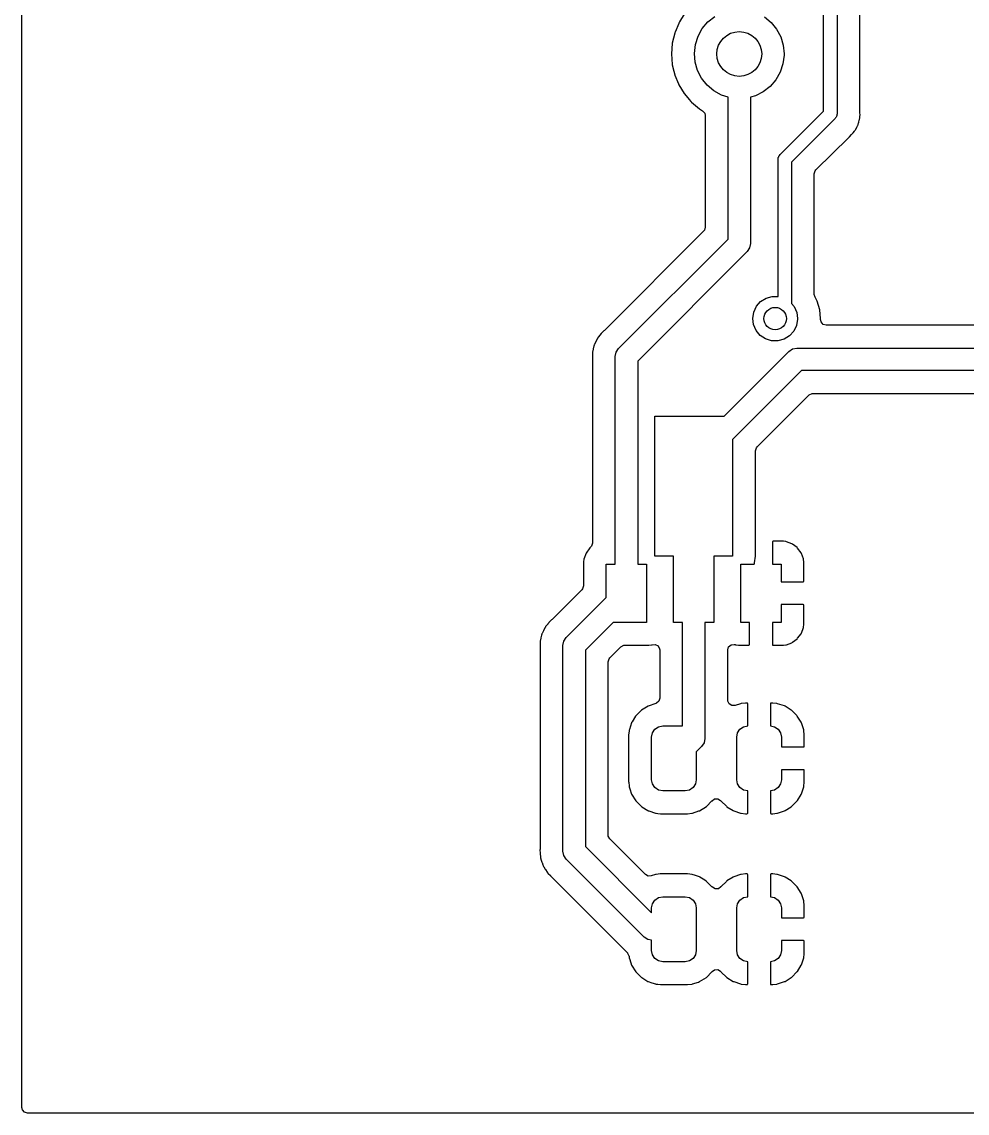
# Model space of a CAD drawing. Extents: x 87 to 209, y -135 to -60.
# Drawn here: x 86.61 to 107.7, y -135.23 to -110.9 of the extents above; entities that cross this region are included whole.
import ezdxf

# ---------------------------------------------------------------- set-up
doc = ezdxf.new("R2010")
doc.units = 0
doc.layers.add('BLACK', color=7, linetype='CONTINUOUS')

msp = doc.modelspace()

# ---------------------------------------------------------------- linework, layer by layer
at = {"layer": 'BLACK', "linetype": 'CONTINUOUS'}
for p, q in [((86.6145, -135.108), (86.6145, -60.1773)), ((104.498, -112.886), (104.498, -108.866)), ((104.798, -108.928), (104.798, -112.948)), ((105.306, -112.911), (105.306, -109.191)), ((101.389, -110.728), (101.285, -110.898)), ((101.266, -110.93), (101.185, -111.126)), ((101.268, -110.926), (101.266, -110.93)), ((101.266, -110.93), (101.266, -110.93)), ((101.285, -110.898), (101.268, -110.926)), ((101.791, -111.048), (101.916, -110.898)), ((101.916, -110.898), (102.068, -110.776)), ((103.175, -110.784), (103.326, -110.908)), ((103.326, -110.908), (103.449, -111.059)), ((101.176, -111.15), (101.123, -111.369)), ((101.177, -111.145), (101.176, -111.15)), ((101.185, -111.126), (101.177, -111.145)), ((101.638, -111.405), (101.697, -111.219)), ((101.697, -111.219), (101.791, -111.048)), ((103.449, -111.059), (103.541, -111.232)), ((101.121, -111.376), (101.103, -111.613)), ((101.123, -111.369), (101.121, -111.376)), ((101.616, -111.599), (101.638, -111.405)), ((103.541, -111.232), (103.597, -111.419)), ((103.597, -111.419), (103.616, -111.613)), ((101.103, -111.613), (101.121, -111.85)), ((101.632, -111.793), (101.616, -111.599)), ((103.616, -111.641), (103.591, -111.834)), ((103.616, -111.613), (103.616, -111.641)), ((101.121, -111.85), (101.123, -111.854)), ((101.123, -111.854), (101.123, -111.854)), ((101.123, -111.854), (101.158, -112)), ((101.686, -111.981), (101.632, -111.793)), ((103.591, -111.834), (103.53, -112.02)), ((101.158, -112), (101.177, -112.08)), ((101.177, -112.08), (101.179, -112.085)), ((101.179, -112.085), (101.179, -112.085)), ((101.179, -112.085), (101.26, -112.281)), ((101.775, -112.155), (101.686, -111.981)), ((101.897, -112.307), (101.775, -112.155)), ((103.433, -112.189), (103.306, -112.337)), ((103.53, -112.02), (103.433, -112.189)), ((101.26, -112.281), (101.268, -112.3)), ((101.268, -112.3), (101.27, -112.304)), ((101.27, -112.304), (101.389, -112.498)), ((102.045, -112.434), (101.897, -112.307)), ((102.216, -112.529), (102.045, -112.434)), ((103.306, -112.337), (103.152, -112.457)), ((101.389, -112.498), (101.389, -112.498)), ((101.389, -112.498), (101.392, -112.502)), ((101.392, -112.502), (101.501, -112.63)), ((101.501, -112.63), (101.539, -112.675)), ((101.539, -112.675), (101.546, -112.683)), ((101.546, -112.683), (101.55, -112.686)), ((102.366, -112.578), (102.216, -112.529)), ((102.366, -115.74), (102.366, -112.578)), ((102.978, -112.545), (102.866, -112.576)), ((102.866, -112.576), (102.866, -115.843)), ((103.152, -112.457), (102.978, -112.545)), ((101.55, -112.686), (101.685, -112.801)), ((101.685, -112.801), (101.727, -112.837)), ((101.727, -112.837), (101.795, -112.879)), ((101.795, -112.879), (101.797, -112.88)), ((101.797, -112.88), (101.845, -112.933)), ((103.526, -113.858), (104.498, -112.886)), ((105.307, -112.923), (105.306, -112.911)), ((105.311, -112.969), (105.307, -112.923)), ((101.845, -112.933), (101.858, -112.988)), ((101.858, -112.988), (101.858, -115.477)), ((104.754, -113.054), (103.782, -114.026)), ((104.764, -113.037), (104.754, -113.054)), ((104.778, -113.023), (104.764, -113.037)), ((104.783, -113.004), (104.778, -113.023)), ((104.793, -112.987), (104.783, -113.004)), ((104.798, -112.948), (104.793, -112.967)), ((104.793, -112.967), (104.793, -112.987)), ((105.27, -113.172), (105.277, -113.153)), ((105.277, -113.153), (105.285, -113.133)), ((105.285, -113.133), (105.293, -113.088)), ((105.293, -113.088), (105.295, -113.076)), ((105.295, -113.076), (105.305, -113.039)), ((105.305, -113.039), (105.306, -113.031)), ((105.306, -113.01), (105.308, -112.99)), ((105.306, -113.031), (105.306, -113.01)), ((105.308, -112.99), (105.31, -112.981)), ((105.31, -112.981), (105.311, -112.969)), ((105.071, -113.459), (105.12, -113.408)), ((105.12, -113.408), (105.122, -113.405)), ((105.122, -113.405), (105.143, -113.384)), ((105.143, -113.384), (105.146, -113.381)), ((105.146, -113.381), (105.153, -113.372)), ((105.153, -113.372), (105.154, -113.371)), ((105.154, -113.371), (105.185, -113.338)), ((105.185, -113.338), (105.189, -113.331)), ((105.189, -113.331), (105.195, -113.319)), ((105.195, -113.319), (105.206, -113.303)), ((105.206, -113.303), (105.214, -113.292)), ((105.214, -113.292), (105.219, -113.286)), ((105.219, -113.286), (105.222, -113.279)), ((105.222, -113.279), (105.238, -113.244)), ((105.238, -113.244), (105.243, -113.233)), ((105.243, -113.233), (105.261, -113.199)), ((105.261, -113.199), (105.265, -113.192)), ((105.261, -113.199), (105.261, -113.199)), ((105.265, -113.192), (105.27, -113.172)), ((104.327, -114.2), (105.056, -113.472)), ((105.056, -113.472), (105.064, -113.464)), ((105.064, -113.464), (105.071, -113.459)), ((105.064, -113.464), (105.064, -113.464)), ((103.497, -113.908), (103.502, -113.889)), ((103.502, -113.889), (103.516, -113.875)), ((103.516, -113.875), (103.526, -113.858)), ((103.482, -113.964), (103.487, -113.945)), ((103.482, -117.02), (103.482, -113.964)), ((103.487, -113.925), (103.497, -113.908)), ((103.487, -113.945), (103.487, -113.925)), ((103.782, -114.026), (103.782, -117.18)), ((104.29, -114.289), (104.311, -114.221)), ((104.29, -116.977), (104.29, -114.289)), ((104.311, -114.221), (104.327, -114.2)), ((101.821, -115.566), (99.6111, -117.776)), ((101.837, -115.545), (101.821, -115.566)), ((101.858, -115.477), (101.837, -115.545)), ((99.9232, -118.183), (102.366, -115.74)), ((102.866, -115.843), (102.847, -115.939)), ((102.793, -116.02), (100.35, -118.463)), ((102.847, -115.939), (102.793, -116.02)), ((102.793, -116.02), (102.793, -116.02)), ((103.093, -117.134), (103.213, -117.058)), ((103.213, -117.058), (103.35, -117.019)), ((103.35, -117.019), (103.482, -117.02)), ((104.305, -117.036), (104.29, -116.977)), ((104.32, -117.064), (104.305, -117.036)), ((104.354, -117.129), (104.32, -117.064)), ((102.939, -117.369), (103, -117.24)), ((103, -117.24), (103.093, -117.134)), ((103.782, -117.18), (103.839, -117.245)), ((103.839, -117.245), (103.897, -117.375)), ((104.412, -117.318), (104.354, -117.129)), ((102.918, -117.509), (102.939, -117.369)), ((102.936, -117.649), (102.918, -117.509)), ((103.917, -117.527), (103.894, -117.667)), ((103.897, -117.375), (103.917, -117.515)), ((103.917, -117.515), (103.917, -117.527)), ((104.431, -117.515), (104.412, -117.318)), ((104.431, -117.536), (104.431, -117.515)), ((104.442, -117.59), (104.431, -117.536)), ((104.431, -117.536), (104.431, -117.536)), ((99.5967, -117.788), (99.5851, -117.796)), ((99.6111, -117.776), (99.5967, -117.788)), ((102.993, -117.779), (102.936, -117.649)), ((103.084, -117.888), (102.993, -117.779)), ((103.832, -117.794), (103.737, -117.9)), ((103.894, -117.667), (103.832, -117.794)), ((104.488, -117.644), (104.442, -117.59)), ((104.557, -117.664), (104.488, -117.644)), ((110.339, -117.664), (104.557, -117.664)), ((99.4174, -118.028), (99.3842, -118.093)), ((99.4193, -118.024), (99.4174, -118.028)), ((99.4503, -117.958), (99.4193, -118.024)), ((99.4548, -117.952), (99.4503, -117.958)), ((99.458, -117.947), (99.4548, -117.952)), ((99.4613, -117.942), (99.458, -117.947)), ((99.4647, -117.936), (99.4613, -117.942)), ((99.4694, -117.93), (99.4647, -117.936)), ((99.5119, -117.88), (99.4694, -117.93)), ((99.5147, -117.877), (99.5119, -117.88)), ((99.5301, -117.857), (99.5147, -117.877)), ((99.5323, -117.854), (99.5301, -117.857)), ((99.538, -117.849), (99.5323, -117.854)), ((99.545, -117.841), (99.538, -117.849)), ((99.5744, -117.806), (99.545, -117.841)), ((99.5792, -117.801), (99.5744, -117.806)), ((99.5744, -117.806), (99.5744, -117.806)), ((99.5851, -117.796), (99.5792, -117.801)), ((99.5851, -117.796), (99.5851, -117.796)), ((103.202, -117.966), (103.084, -117.888)), ((103.338, -118.008), (103.202, -117.966)), ((103.479, -118.011), (103.338, -118.008)), ((103.616, -117.974), (103.479, -118.011)), ((103.737, -117.9), (103.616, -117.974)), ((99.3412, -118.28), (99.3409, -118.284)), ((99.3415, -118.276), (99.3412, -118.28)), ((99.3422, -118.265), (99.3415, -118.276)), ((99.3415, -118.276), (99.3415, -118.276)), ((99.3595, -118.194), (99.3422, -118.265)), ((99.3605, -118.19), (99.3595, -118.194)), ((99.3739, -118.125), (99.3605, -118.19)), ((99.3754, -118.118), (99.3739, -118.125)), ((99.3739, -118.125), (99.3739, -118.125)), ((99.3785, -118.112), (99.3754, -118.118)), ((99.3804, -118.106), (99.3785, -118.112)), ((99.3825, -118.1), (99.3804, -118.106)), ((99.3842, -118.093), (99.3825, -118.1)), ((99.85, -118.359), (99.869, -118.264)), ((99.869, -118.264), (99.9232, -118.183)), ((102.279, -119.688), (103.722, -118.245)), ((103.722, -118.245), (103.803, -118.191)), ((103.722, -118.245), (103.722, -118.245)), ((103.803, -118.191), (103.899, -118.172)), ((103.899, -118.172), (110.602, -118.172)), ((99.3409, -118.284), (99.3394, -118.291)), ((99.3394, -118.291), (99.3396, -118.299)), ((99.3396, -118.299), (99.3415, -118.369)), ((99.3415, -118.369), (99.3415, -118.372)), ((99.3415, -118.372), (99.3415, -122.521)), ((99.85, -122.988), (99.85, -118.359)), ((100.35, -118.463), (100.35, -122.988)), ((104.003, -118.672), (102.466, -120.208)), ((110.706, -118.672), (104.003, -118.672)), ((103.017, -120.377), (104.176, -119.217)), ((104.176, -119.217), (104.239, -119.183)), ((104.239, -119.183), (104.266, -119.181)), ((104.266, -119.181), (110.639, -119.181)), ((100.733, -122.813), (100.733, -119.688)), ((100.733, -119.688), (102.279, -119.688)), ((102.466, -120.208), (102.466, -122.813)), ((102.98, -120.466), (103, -120.398)), ((102.98, -122.813), (102.98, -120.466)), ((103, -120.398), (103.017, -120.377)), ((99.2867, -122.625), (99.1994, -122.742)), ((99.2939, -122.62), (99.2867, -122.625)), ((99.3003, -122.613), (99.2939, -122.62)), ((99.3215, -122.589), (99.2996, -122.613)), ((99.2996, -122.613), (99.3003, -122.613)), ((99.3415, -122.521), (99.3215, -122.589)), ((103.356, -122.486), (103.354, -122.494)), ((103.354, -122.494), (103.354, -122.988)), ((103.357, -122.485), (103.356, -122.486)), ((103.372, -122.48), (103.357, -122.485)), ((103.595, -122.48), (103.372, -122.48)), ((103.601, -122.481), (103.595, -122.48)), ((103.652, -122.486), (103.601, -122.481)), ((103.668, -122.49), (103.652, -122.486)), ((103.788, -122.535), (103.668, -122.49)), ((103.804, -122.544), (103.788, -122.535)), ((103.906, -122.62), (103.804, -122.544)), ((103.918, -122.633), (103.906, -122.62)), ((103.995, -122.735), (103.918, -122.633)), ((99.1483, -122.878), (99.1415, -122.94)), ((99.1994, -122.742), (99.1483, -122.878)), ((101.15, -122.813), (100.733, -122.813)), ((101.15, -124.288), (101.15, -122.813)), ((102.466, -122.813), (102.05, -122.813)), ((102.05, -122.813), (102.05, -124.288)), ((102.959, -122.958), (102.98, -122.813)), ((104.003, -122.75), (103.995, -122.735)), ((104.048, -122.871), (104.003, -122.75)), ((104.052, -122.886), (104.048, -122.871)), ((104.058, -122.937), (104.052, -122.886)), ((99.1415, -122.94), (99.1415, -123.472)), ((99.65, -123.735), (99.65, -122.988)), ((99.65, -122.988), (99.85, -122.988)), ((100.35, -122.988), (100.55, -122.988)), ((100.55, -122.988), (100.55, -124.288)), ((102.65, -124.288), (102.65, -122.988)), ((102.65, -122.988), (102.946, -122.988)), ((102.946, -122.988), (102.956, -122.966)), ((102.956, -122.966), (102.959, -122.958)), ((103.354, -122.988), (103.55, -122.988)), ((103.55, -122.988), (103.55, -123.384)), ((104.058, -122.944), (104.058, -122.937)), ((104.058, -123.371), (104.058, -122.944)), ((103.55, -123.384), (104.04, -123.384)), ((104.04, -123.384), (104.055, -123.38)), ((104.055, -123.38), (104.056, -123.378)), ((104.056, -123.378), (104.058, -123.371)), ((99.1046, -123.561), (98.4441, -124.222)), ((99.1215, -123.54), (99.1046, -123.561)), ((99.1415, -123.472), (99.1215, -123.54)), ((98.7562, -124.629), (99.65, -123.735)), ((104.044, -123.892), (103.55, -123.892)), ((103.55, -123.892), (103.55, -124.288)), ((104.052, -123.894), (104.044, -123.892)), ((104.054, -123.895), (104.052, -123.894)), ((104.058, -123.91), (104.054, -123.895)), ((104.058, -124.333), (104.058, -123.91)), ((98.3449, -124.326), (98.3024, -124.376)), ((98.3477, -124.323), (98.3449, -124.326)), ((98.3631, -124.303), (98.3477, -124.323)), ((98.3653, -124.3), (98.3631, -124.303)), ((98.371, -124.295), (98.3653, -124.3)), ((98.378, -124.287), (98.371, -124.295)), ((98.4074, -124.252), (98.378, -124.287)), ((98.4122, -124.247), (98.4074, -124.252)), ((98.4074, -124.252), (98.4074, -124.252)), ((98.4181, -124.242), (98.4122, -124.247)), ((98.4297, -124.234), (98.4181, -124.242)), ((98.4181, -124.242), (98.4181, -124.242)), ((98.4441, -124.222), (98.4297, -124.234)), ((99.8036, -124.288), (99.183, -124.909)), ((100.55, -124.288), (99.8036, -124.288)), ((101.35, -124.288), (101.15, -124.288)), ((101.35, -126.597), (101.35, -124.288)), ((102.05, -124.288), (101.85, -124.288)), ((101.85, -124.288), (101.85, -126.88)), ((102.846, -124.288), (102.65, -124.288)), ((102.846, -124.783), (102.846, -124.288)), ((103.55, -124.288), (103.354, -124.288)), ((103.354, -124.288), (103.354, -124.778)), ((104.052, -124.391), (104.058, -124.34)), ((104.058, -124.34), (104.058, -124.333)), ((98.2069, -124.571), (98.1935, -124.636)), ((98.2084, -124.564), (98.2069, -124.571)), ((98.2069, -124.571), (98.2069, -124.571)), ((98.2115, -124.558), (98.2084, -124.564)), ((98.2134, -124.552), (98.2115, -124.558)), ((98.2155, -124.546), (98.2134, -124.552)), ((98.2172, -124.539), (98.2155, -124.546)), ((98.2504, -124.474), (98.2172, -124.539)), ((98.2523, -124.47), (98.2504, -124.474)), ((98.2833, -124.404), (98.2523, -124.47)), ((98.2878, -124.398), (98.2833, -124.404)), ((98.291, -124.393), (98.2878, -124.398)), ((98.2943, -124.388), (98.291, -124.393)), ((98.2977, -124.382), (98.2943, -124.388)), ((98.3024, -124.376), (98.2977, -124.382)), ((103.918, -124.644), (103.995, -124.542)), ((103.995, -124.542), (104.003, -124.526)), ((104.003, -124.526), (104.048, -124.406)), ((104.048, -124.406), (104.052, -124.391)), ((98.1739, -124.73), (98.1724, -124.737)), ((98.1724, -124.737), (98.1729, -124.757)), ((98.1729, -124.757), (98.1745, -124.815)), ((98.1742, -124.726), (98.1739, -124.73)), ((98.1745, -124.722), (98.1742, -124.726)), ((98.1746, -124.721), (98.1745, -124.722)), ((98.1745, -124.722), (98.1745, -124.722)), ((98.1745, -124.815), (98.1745, -124.818)), ((98.1745, -124.818), (98.1745, -129.326)), ((98.1748, -124.717), (98.1746, -124.721)), ((98.1752, -124.711), (98.1748, -124.717)), ((98.1748, -124.717), (98.1748, -124.717)), ((98.1925, -124.64), (98.1752, -124.711)), ((98.1935, -124.636), (98.1925, -124.64)), ((98.683, -124.805), (98.702, -124.71)), ((98.683, -129.393), (98.683, -124.805)), ((98.702, -124.71), (98.7562, -124.629)), ((99.7284, -125.083), (99.9773, -124.834)), ((99.9773, -124.834), (100.04, -124.8)), ((100.04, -124.8), (100.066, -124.797)), ((100.066, -124.797), (100.598, -124.797)), ((100.598, -124.797), (100.66, -124.79)), ((100.66, -124.79), (100.668, -124.787)), ((100.668, -124.787), (100.671, -124.786)), ((100.671, -124.786), (100.674, -124.786)), ((100.674, -124.786), (100.675, -124.785)), ((100.675, -124.786), (100.742, -124.781)), ((100.675, -124.785), (100.675, -124.786)), ((100.742, -124.781), (100.804, -124.815)), ((100.804, -124.815), (100.839, -124.877)), ((102.358, -124.903), (102.379, -124.835)), ((102.379, -124.835), (102.432, -124.789)), ((102.432, -124.789), (102.502, -124.779)), ((102.502, -124.779), (102.529, -124.785)), ((102.529, -124.785), (102.532, -124.787)), ((102.532, -124.787), (102.548, -124.79)), ((102.548, -124.79), (102.599, -124.796)), ((102.599, -124.796), (102.605, -124.796)), ((102.605, -124.796), (102.828, -124.796)), ((102.828, -124.796), (102.843, -124.792)), ((102.843, -124.792), (102.844, -124.79)), ((102.844, -124.79), (102.846, -124.783)), ((103.354, -124.778), (103.358, -124.793)), ((103.358, -124.793), (103.36, -124.795)), ((103.36, -124.795), (103.368, -124.796)), ((103.368, -124.796), (103.595, -124.796)), ((103.595, -124.796), (103.601, -124.796)), ((103.601, -124.796), (103.652, -124.79)), ((103.652, -124.79), (103.668, -124.787)), ((103.668, -124.787), (103.788, -124.742)), ((103.788, -124.742), (103.804, -124.733)), ((103.804, -124.733), (103.906, -124.657)), ((103.906, -124.657), (103.918, -124.644)), ((99.183, -124.909), (99.183, -129.289)), ((99.7115, -125.104), (99.7284, -125.083)), ((100.839, -124.877), (100.841, -124.904)), ((100.841, -124.904), (100.841, -125.979)), ((102.358, -126.023), (102.358, -124.903)), ((99.6915, -125.172), (99.7115, -125.104)), ((99.6915, -129.026), (99.6915, -125.172)), ((100.821, -126.048), (100.768, -126.094)), ((100.841, -125.979), (100.821, -126.048)), ((102.361, -126.046), (102.358, -126.023)), ((102.392, -126.109), (102.361, -126.046)), ((100.434, -126.249), (100.309, -126.374)), ((100.584, -126.156), (100.434, -126.249)), ((100.752, -126.1), (100.584, -126.156)), ((100.768, -126.094), (100.752, -126.099)), ((100.752, -126.099), (100.752, -126.1)), ((102.453, -126.145), (102.392, -126.109)), ((102.524, -126.143), (102.453, -126.145)), ((102.645, -126.102), (102.524, -126.143)), ((102.659, -126.1), (102.645, -126.102)), ((102.754, -126.09), (102.659, -126.1)), ((102.761, -126.089), (102.754, -126.09)), ((102.79, -126.089), (102.761, -126.089)), ((102.798, -126.091), (102.79, -126.089)), ((102.8, -126.092), (102.798, -126.091)), ((102.804, -126.107), (102.8, -126.092)), ((102.804, -126.598), (102.804, -126.107)), ((103.314, -126.095), (103.312, -126.103)), ((103.312, -126.103), (103.312, -126.598)), ((103.315, -126.094), (103.314, -126.095)), ((103.33, -126.089), (103.315, -126.094)), ((103.355, -126.089), (103.33, -126.089)), ((103.362, -126.09), (103.355, -126.089)), ((103.456, -126.099), (103.362, -126.09)), ((103.469, -126.102), (103.456, -126.099)), ((103.624, -126.153), (103.469, -126.102)), ((103.637, -126.159), (103.624, -126.153)), ((103.775, -126.245), (103.637, -126.159)), ((103.786, -126.254), (103.775, -126.245)), ((103.901, -126.368), (103.786, -126.254)), ((100.214, -126.532), (100.164, -126.681)), ((100.216, -126.525), (100.214, -126.532)), ((100.228, -126.506), (100.216, -126.525)), ((100.305, -126.38), (100.228, -126.506)), ((100.309, -126.374), (100.305, -126.38)), ((100.305, -126.38), (100.305, -126.38)), ((103.91, -126.379), (103.901, -126.368)), ((103.995, -126.517), (103.91, -126.379)), ((104.001, -126.531), (103.995, -126.517)), ((104.053, -126.685), (104.001, -126.531)), ((100.158, -126.713), (100.149, -126.797)), ((100.149, -126.797), (100.149, -127.848)), ((100.16, -126.699), (100.158, -126.713)), ((100.164, -126.681), (100.16, -126.692)), ((100.16, -126.692), (100.16, -126.699)), ((100.16, -126.699), (100.16, -126.699)), ((100.658, -126.847), (100.677, -126.752)), ((100.677, -126.752), (100.731, -126.671)), ((100.731, -126.671), (100.812, -126.616)), ((100.812, -126.616), (100.908, -126.597)), ((100.908, -126.597), (101.35, -126.597)), ((102.558, -126.847), (102.577, -126.752)), ((102.577, -126.752), (102.631, -126.671)), ((102.631, -126.671), (102.712, -126.616)), ((102.712, -126.616), (102.804, -126.598)), ((103.312, -126.598), (103.404, -126.616)), ((103.404, -126.616), (103.485, -126.671)), ((103.485, -126.671), (103.539, -126.752)), ((103.539, -126.752), (103.558, -126.847)), ((104.056, -126.698), (104.053, -126.685)), ((104.066, -126.794), (104.056, -126.698)), ((104.066, -126.8), (104.066, -126.794)), ((104.066, -127.055), (104.066, -126.8)), ((100.658, -127.797), (100.658, -126.847)), ((101.831, -126.976), (101.777, -127.057)), ((101.85, -126.88), (101.831, -126.976)), ((102.558, -127.797), (102.558, -126.847)), ((103.558, -126.847), (103.558, -127.068)), ((101.777, -127.057), (101.658, -127.176)), ((101.658, -127.176), (101.658, -127.797)), ((101.777, -127.057), (101.777, -127.057)), ((103.558, -127.068), (104.048, -127.068)), ((104.048, -127.068), (104.063, -127.064)), ((104.063, -127.064), (104.064, -127.062)), ((104.064, -127.062), (104.066, -127.055)), ((104.052, -127.576), (103.558, -127.576)), ((103.558, -127.576), (103.558, -127.797)), ((104.06, -127.578), (104.052, -127.576)), ((104.062, -127.579), (104.06, -127.578)), ((104.066, -127.594), (104.062, -127.579)), ((104.066, -127.844), (104.066, -127.594)), ((100.149, -127.848), (100.15, -127.851)), ((100.15, -127.851), (100.15, -127.851)), ((100.15, -127.851), (100.16, -127.945)), ((100.16, -127.945), (100.16, -127.953)), ((100.16, -127.953), (100.163, -127.96)), ((100.163, -127.96), (100.163, -127.96)), ((100.163, -127.96), (100.175, -127.999)), ((100.175, -127.999), (100.216, -128.121)), ((100.677, -127.893), (100.658, -127.797)), ((100.731, -127.974), (100.677, -127.893)), ((100.812, -128.028), (100.731, -127.974)), ((101.585, -127.974), (101.504, -128.028)), ((101.639, -127.893), (101.585, -127.974)), ((101.658, -127.797), (101.639, -127.893)), ((102.577, -127.893), (102.558, -127.797)), ((102.631, -127.974), (102.577, -127.893)), ((102.712, -128.028), (102.631, -127.974)), ((103.485, -127.974), (103.404, -128.028)), ((103.539, -127.893), (103.485, -127.974)), ((103.558, -127.797), (103.539, -127.893)), ((104.002, -128.113), (104.053, -127.959)), ((104.053, -127.959), (104.056, -127.945)), ((104.056, -127.945), (104.066, -127.851)), ((104.066, -127.851), (104.066, -127.844)), ((100.216, -128.121), (100.31, -128.272)), ((100.908, -128.047), (100.812, -128.028)), ((101.408, -128.047), (100.908, -128.047)), ((101.504, -128.028), (101.408, -128.047)), ((102.01, -128.266), (102.067, -128.225)), ((102.067, -128.225), (102.138, -128.222)), ((102.138, -128.222), (102.2, -128.258)), ((102.2, -128.258), (102.207, -128.266)), ((102.804, -128.047), (102.712, -128.028)), ((102.804, -128.542), (102.804, -128.047)), ((103.404, -128.028), (103.312, -128.047)), ((103.312, -128.047), (103.312, -128.537)), ((103.911, -128.264), (103.996, -128.126)), ((103.996, -128.126), (104.002, -128.113)), ((100.31, -128.272), (100.435, -128.397)), ((100.435, -128.397), (100.441, -128.4)), ((100.441, -128.4), (100.441, -128.4)), ((100.441, -128.4), (100.579, -128.485)), ((100.579, -128.485), (100.585, -128.489)), ((100.585, -128.489), (100.602, -128.495)), ((100.602, -128.495), (100.747, -128.543)), ((101.571, -128.543), (101.714, -128.495)), ((101.714, -128.495), (101.732, -128.489)), ((101.732, -128.489), (101.882, -128.396)), ((101.882, -128.396), (102.007, -128.271)), ((102.007, -128.271), (102.01, -128.266)), ((102.207, -128.266), (102.215, -128.277)), ((102.215, -128.277), (102.33, -128.391)), ((102.33, -128.391), (102.341, -128.4)), ((102.341, -128.4), (102.479, -128.485)), ((102.479, -128.485), (102.492, -128.491)), ((102.492, -128.491), (102.647, -128.542)), ((103.471, -128.542), (103.625, -128.491)), ((103.625, -128.491), (103.638, -128.485)), ((103.638, -128.485), (103.776, -128.399)), ((103.776, -128.399), (103.787, -128.39)), ((103.787, -128.39), (103.902, -128.275)), ((103.902, -128.275), (103.911, -128.264)), ((100.747, -128.543), (100.747, -128.543)), ((100.747, -128.543), (100.753, -128.545)), ((100.753, -128.545), (100.76, -128.546)), ((100.76, -128.546), (100.76, -128.546)), ((100.76, -128.546), (100.803, -128.55)), ((100.803, -128.55), (100.858, -128.556)), ((100.858, -128.556), (101.458, -128.556)), ((101.458, -128.556), (101.462, -128.555)), ((101.462, -128.555), (101.557, -128.546)), ((101.462, -128.555), (101.462, -128.555)), ((101.557, -128.546), (101.564, -128.545)), ((101.557, -128.546), (101.557, -128.546)), ((101.564, -128.545), (101.571, -128.543)), ((101.571, -128.543), (101.571, -128.543)), ((102.647, -128.542), (102.66, -128.545)), ((102.66, -128.545), (102.754, -128.555)), ((102.754, -128.555), (102.761, -128.555)), ((102.761, -128.555), (102.786, -128.555)), ((102.786, -128.555), (102.801, -128.551)), ((102.801, -128.551), (102.802, -128.549)), ((102.802, -128.549), (102.804, -128.542)), ((103.312, -128.537), (103.316, -128.552)), ((103.316, -128.552), (103.318, -128.554)), ((103.318, -128.554), (103.326, -128.555)), ((103.326, -128.555), (103.355, -128.555)), ((103.355, -128.555), (103.362, -128.555)), ((103.362, -128.555), (103.457, -128.545)), ((103.457, -128.545), (103.471, -128.542)), ((99.6944, -129.053), (99.6915, -129.026)), ((99.7284, -129.116), (99.6944, -129.053)), ((100.525, -129.912), (99.7284, -129.116)), ((98.1731, -129.345), (98.1698, -129.366)), ((98.1698, -129.366), (98.1704, -129.373)), ((98.1704, -129.373), (98.1741, -129.419)), ((98.1704, -129.373), (98.1704, -129.373)), ((98.1745, -129.326), (98.1731, -129.345)), ((98.1741, -129.419), (98.1745, -129.429)), ((98.1745, -129.429), (98.1745, -129.437)), ((98.1745, -129.437), (98.176, -129.45)), ((98.176, -129.45), (98.1778, -129.465)), ((98.1778, -129.465), (98.1782, -129.47)), ((98.1782, -129.47), (98.1794, -129.484)), ((98.702, -129.488), (98.683, -129.393)), ((99.183, -129.289), (100.658, -130.764)), ((98.1794, -129.484), (98.1841, -129.542)), ((98.1841, -129.542), (98.1864, -129.549)), ((98.1864, -129.549), (98.1876, -129.555)), ((98.1876, -129.555), (98.189, -129.561)), ((98.189, -129.561), (98.1898, -129.568)), ((98.1898, -129.568), (98.2147, -129.637)), ((98.2147, -129.637), (98.2162, -129.641)), ((98.2162, -129.641), (98.2338, -129.696)), ((98.2338, -129.696), (98.2386, -129.711)), ((98.2386, -129.711), (98.2424, -129.717)), ((98.2424, -129.717), (98.245, -129.722)), ((98.7562, -129.57), (98.702, -129.488)), ((100.496, -131.309), (98.7562, -129.57)), ((98.245, -129.722), (98.2477, -129.728)), ((98.2477, -129.728), (98.2502, -129.735)), ((98.2502, -129.735), (98.2542, -129.741)), ((98.2542, -129.741), (98.2542, -129.741)), ((98.2542, -129.741), (98.2902, -129.796)), ((98.2902, -129.796), (98.2925, -129.799)), ((98.2925, -129.799), (98.3304, -129.862)), ((98.3304, -129.862), (98.3341, -129.866)), ((98.3341, -129.866), (98.3341, -129.866)), ((98.3341, -129.866), (98.3378, -129.87)), ((98.3378, -129.87), (98.3378, -129.87)), ((98.3378, -129.87), (98.3404, -129.873)), ((98.3404, -129.873), (98.3431, -129.877)), ((98.3431, -129.877), (98.3471, -129.883)), ((98.3471, -129.883), (98.3525, -129.888)), ((98.3525, -129.888), (98.4034, -129.936)), ((98.4034, -129.936), (98.4058, -129.938)), ((98.4058, -129.938), (100.089, -131.621)), ((100.583, -129.945), (100.525, -129.912)), ((100.654, -129.942), (100.583, -129.945)), ((100.745, -129.912), (100.654, -129.942)), ((100.752, -129.91), (100.745, -129.912)), ((100.745, -129.912), (100.745, -129.912)), ((100.759, -129.909), (100.752, -129.91)), ((100.854, -129.899), (100.759, -129.909)), ((100.759, -129.909), (100.759, -129.909)), ((100.858, -129.899), (100.854, -129.899)), ((100.854, -129.899), (100.854, -129.899)), ((101.458, -129.899), (100.858, -129.899)), ((101.513, -129.904), (101.458, -129.899)), ((101.556, -129.909), (101.513, -129.904)), ((101.563, -129.91), (101.556, -129.909)), ((101.556, -129.909), (101.556, -129.909)), ((101.569, -129.912), (101.563, -129.91)), ((101.643, -129.936), (101.569, -129.912)), ((101.569, -129.912), (101.569, -129.912)), ((101.731, -129.965), (101.643, -129.936)), ((102.491, -129.964), (102.478, -129.97)), ((102.645, -129.912), (102.491, -129.964)), ((102.659, -129.91), (102.645, -129.912)), ((102.754, -129.9), (102.659, -129.91)), ((102.761, -129.899), (102.754, -129.9)), ((102.79, -129.899), (102.761, -129.899)), ((102.798, -129.901), (102.79, -129.899)), ((102.8, -129.902), (102.798, -129.901)), ((102.804, -129.917), (102.8, -129.902)), ((102.804, -130.408), (102.804, -129.917)), ((103.314, -129.905), (103.312, -129.913)), ((103.312, -129.913), (103.312, -130.408)), ((103.315, -129.904), (103.314, -129.905)), ((103.33, -129.899), (103.315, -129.904)), ((103.355, -129.899), (103.33, -129.899)), ((103.362, -129.9), (103.355, -129.899)), ((103.456, -129.909), (103.362, -129.9)), ((103.469, -129.912), (103.456, -129.909)), ((103.624, -129.963), (103.469, -129.912)), ((103.637, -129.969), (103.624, -129.963)), ((101.737, -129.969), (101.731, -129.965)), ((101.849, -130.038), (101.737, -129.969)), ((101.737, -129.969), (101.737, -129.969)), ((101.881, -130.058), (101.849, -130.038)), ((102.006, -130.183), (101.881, -130.058)), ((102.01, -130.189), (102.006, -130.183)), ((102.017, -130.197), (102.01, -130.189)), ((102.078, -130.232), (102.017, -130.197)), ((102.207, -130.188), (102.149, -130.229)), ((102.214, -130.179), (102.207, -130.188)), ((102.329, -130.064), (102.214, -130.179)), ((102.34, -130.055), (102.329, -130.064)), ((102.478, -129.97), (102.34, -130.055)), ((103.775, -130.055), (103.637, -129.969)), ((103.786, -130.064), (103.775, -130.055)), ((103.901, -130.178), (103.786, -130.064)), ((103.91, -130.189), (103.901, -130.178)), ((103.995, -130.327), (103.91, -130.189)), ((100.731, -130.481), (100.812, -130.426)), ((100.812, -130.426), (100.908, -130.407)), ((100.908, -130.407), (101.408, -130.407)), ((101.408, -130.407), (101.504, -130.426)), ((101.504, -130.426), (101.585, -130.481)), ((102.149, -130.229), (102.078, -130.232)), ((102.631, -130.481), (102.712, -130.426)), ((102.712, -130.426), (102.804, -130.408)), ((103.312, -130.408), (103.404, -130.426)), ((103.404, -130.426), (103.485, -130.481)), ((104.001, -130.341), (103.995, -130.327)), ((104.053, -130.495), (104.001, -130.341)), ((100.658, -130.657), (100.677, -130.562)), ((100.658, -130.764), (100.658, -130.657)), ((100.677, -130.562), (100.731, -130.481)), ((101.585, -130.481), (101.639, -130.562)), ((101.639, -130.562), (101.658, -130.657)), ((101.658, -130.657), (101.658, -131.607)), ((102.558, -130.657), (102.577, -130.562)), ((102.558, -131.607), (102.558, -130.657)), ((102.577, -130.562), (102.631, -130.481)), ((103.485, -130.481), (103.539, -130.562)), ((103.539, -130.562), (103.558, -130.657)), ((103.558, -130.657), (103.558, -130.878)), ((104.056, -130.508), (104.053, -130.495)), ((104.066, -130.604), (104.056, -130.508)), ((104.066, -130.61), (104.066, -130.604)), ((104.066, -130.865), (104.066, -130.61)), ((103.558, -130.878), (104.048, -130.878)), ((104.048, -130.878), (104.063, -130.874)), ((104.063, -130.874), (104.064, -130.872)), ((104.064, -130.872), (104.066, -130.865)), ((100.577, -131.363), (100.496, -131.309)), ((100.496, -131.309), (100.496, -131.309)), ((100.658, -131.379), (100.577, -131.363)), ((100.658, -131.607), (100.658, -131.379)), ((104.052, -131.386), (103.558, -131.386)), ((103.558, -131.386), (103.558, -131.607)), ((104.06, -131.388), (104.052, -131.386)), ((104.062, -131.389), (104.06, -131.388)), ((104.066, -131.404), (104.062, -131.389)), ((104.066, -131.654), (104.066, -131.404)), ((100.089, -131.621), (100.101, -131.636)), ((100.101, -131.636), (100.11, -131.647)), ((100.11, -131.647), (100.11, -131.647)), ((100.11, -131.647), (100.114, -131.653)), ((100.114, -131.653), (100.12, -131.658)), ((100.12, -131.658), (100.124, -131.663)), ((100.124, -131.663), (100.156, -131.727)), ((100.677, -131.703), (100.658, -131.607)), ((101.658, -131.607), (101.639, -131.703)), ((102.577, -131.703), (102.558, -131.607)), ((103.558, -131.607), (103.539, -131.703)), ((104.062, -131.693), (104.066, -131.661)), ((104.066, -131.661), (104.066, -131.654)), ((100.156, -131.727), (100.158, -131.736)), ((100.158, -131.736), (100.16, -131.755)), ((100.16, -131.755), (100.16, -131.763)), ((100.16, -131.763), (100.163, -131.77)), ((100.163, -131.77), (100.163, -131.77)), ((100.163, -131.77), (100.175, -131.808)), ((100.175, -131.808), (100.216, -131.931)), ((100.731, -131.784), (100.677, -131.703)), ((100.812, -131.838), (100.731, -131.784)), ((100.908, -131.857), (100.812, -131.838)), ((101.408, -131.857), (100.908, -131.857)), ((101.504, -131.838), (101.408, -131.857)), ((101.585, -131.784), (101.504, -131.838)), ((101.639, -131.703), (101.585, -131.784)), ((102.631, -131.784), (102.577, -131.703)), ((102.712, -131.838), (102.631, -131.784)), ((102.804, -131.857), (102.712, -131.838)), ((102.804, -132.352), (102.804, -131.857)), ((103.404, -131.838), (103.312, -131.857)), ((103.312, -131.857), (103.312, -132.347)), ((103.485, -131.784), (103.404, -131.838)), ((103.539, -131.703), (103.485, -131.784)), ((104.002, -131.923), (104.053, -131.769)), ((104.053, -131.769), (104.056, -131.755)), ((104.056, -131.755), (104.062, -131.693)), ((100.216, -131.931), (100.31, -132.082)), ((100.31, -132.082), (100.435, -132.207)), ((101.882, -132.206), (102.007, -132.081)), ((102.007, -132.081), (102.01, -132.076)), ((102.01, -132.076), (102.067, -132.035)), ((102.067, -132.035), (102.138, -132.032)), ((102.138, -132.032), (102.2, -132.068)), ((102.2, -132.068), (102.207, -132.076)), ((102.207, -132.076), (102.215, -132.087)), ((102.215, -132.087), (102.33, -132.201)), ((103.787, -132.2), (103.902, -132.085)), ((103.902, -132.085), (103.911, -132.074)), ((103.911, -132.074), (103.996, -131.936)), ((103.996, -131.936), (104.002, -131.923)), ((100.435, -132.207), (100.441, -132.21)), ((100.441, -132.21), (100.441, -132.21)), ((100.441, -132.21), (100.578, -132.295)), ((100.578, -132.295), (100.585, -132.299)), ((100.585, -132.299), (100.665, -132.326)), ((100.665, -132.326), (100.747, -132.353)), ((100.747, -132.353), (100.747, -132.353)), ((100.747, -132.353), (100.753, -132.355)), ((100.753, -132.355), (100.76, -132.356)), ((100.76, -132.356), (100.76, -132.356)), ((100.76, -132.356), (100.803, -132.36)), ((100.803, -132.36), (100.858, -132.366)), ((100.858, -132.366), (101.458, -132.366)), ((101.458, -132.366), (101.462, -132.365)), ((101.462, -132.365), (101.557, -132.356)), ((101.462, -132.365), (101.462, -132.365)), ((101.557, -132.356), (101.564, -132.355)), ((101.557, -132.356), (101.557, -132.356)), ((101.564, -132.355), (101.571, -132.353)), ((101.571, -132.353), (101.703, -132.309)), ((101.571, -132.353), (101.571, -132.353)), ((101.703, -132.309), (101.732, -132.299)), ((101.732, -132.299), (101.882, -132.206)), ((102.33, -132.201), (102.341, -132.21)), ((102.341, -132.21), (102.479, -132.295)), ((102.479, -132.295), (102.492, -132.301)), ((102.492, -132.301), (102.647, -132.352)), ((102.647, -132.352), (102.66, -132.355)), ((102.66, -132.355), (102.754, -132.365)), ((102.754, -132.365), (102.761, -132.365)), ((102.761, -132.365), (102.786, -132.365)), ((102.786, -132.365), (102.801, -132.361)), ((102.801, -132.361), (102.802, -132.359)), ((102.802, -132.359), (102.804, -132.352)), ((103.312, -132.347), (103.316, -132.362)), ((103.316, -132.362), (103.318, -132.364)), ((103.318, -132.364), (103.326, -132.365)), ((103.326, -132.365), (103.355, -132.365)), ((103.355, -132.365), (103.362, -132.365)), ((103.362, -132.365), (103.457, -132.355)), ((103.457, -132.355), (103.471, -132.352)), ((103.471, -132.352), (103.625, -132.301)), ((103.625, -132.301), (103.638, -132.295)), ((103.638, -132.295), (103.776, -132.209)), ((103.776, -132.209), (103.787, -132.2)), ((86.6259, -135.161), (86.6145, -135.108)), ((86.6724, -135.214), (86.6259, -135.161)), ((86.7405, -135.234), (86.6724, -135.214)), ((208.661, -135.234), (86.7405, -135.234))]:
    msp.add_line(p, q, dxfattribs=at)
at = {"layer": 'BLACK'}
for centre, radius in [((102.616, -111.613), 0.5), ((103.417, -117.515), 0.25)]:
    msp.add_circle(centre, radius, dxfattribs=at)

doc.saveas('drawing.dxf')
